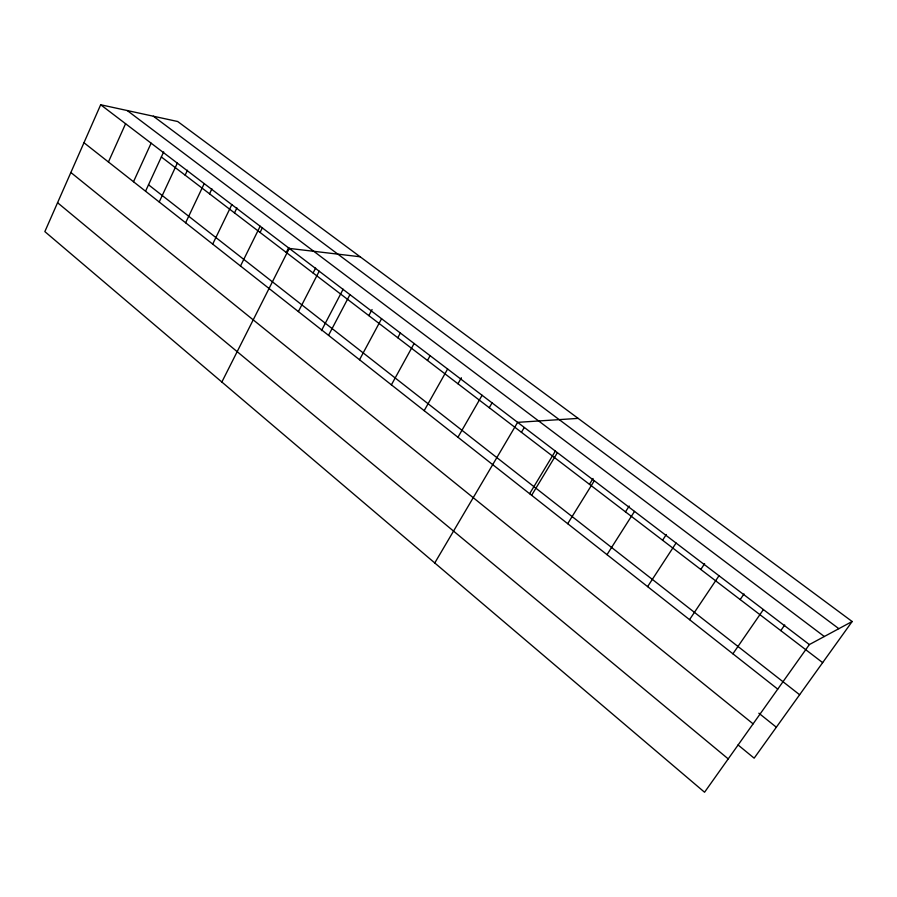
<?xml version="1.0" encoding="UTF-8"?>
<svg xmlns="http://www.w3.org/2000/svg" width="897" height="897" viewBox="0 0 897 897"><rect width="100%" height="100%" fill="white"/><g stroke="black" fill="none" stroke-linecap="round" stroke-linejoin="round"><path stroke-width="1.35" d="M100.677 104.758L44.85 231.605L704.56 792.242L809.363 644.573L852.15 621.509L177.684 121.51L100.677 104.758L809.363 644.573M108.425 161.987L125.58 123.73M133.507 181.743L151.122 143.184M145.684 190.915L163.68 151.896M159.229 201.993L177.326 163.142M185.152 175.162L187.462 170.239M185.623 222.781L204.213 183.627M209.539 193.808L211.905 188.841M212.701 244.107L231.818 204.651M234.498 212.892L236.92 207.902M240.497 266.005L260.164 226.235M260.063 232.446L262.473 227.58M286.255 252.472L288.722 247.572M221.851 382.021L289.271 248.413L360.134 256.766M313.098 272.991L315.632 268.057M298.387 311.584L319.197 271.197M321.429 330.657L343.136 289.226M328.526 335.332L349.953 294.631M368.835 315.609L372.064 309.555M359.518 359.742L381.573 318.727M397.775 337.743L400.432 332.865M391.395 384.835L414.122 343.506M427.477 360.459L430.123 355.694M424.18 410.669L447.614 369.026M457.963 383.77L461.361 377.772M457.941 437.254L482.093 395.285M489.269 407.698L492.061 402.876M434.765 562.957L517.625 422.352L578.139 418.383M521.415 432.287L524.207 427.577M529.622 493.709L555.355 451.09M531.585 495.368L557.329 452.806M589.464 484.313L593.052 478.516M567.7 523.691L594.307 480.758M625.489 511.862L629.189 506.02M607.011 554.649L634.515 511.391M662.58 540.229L666.292 534.522M647.6 586.627L676.058 543.033M700.804 569.449L704.627 563.697M689.546 619.648L719.002 575.739M740.182 599.566L744.017 593.926M732.905 653.801L763.403 609.568M780.782 630.613L784.74 624.94M852.15 621.509L754.153 758.167L738.052 744.947M153.365 116.218L838.852 628.685M127.217 110.533L824.321 636.511M161.337 156.953L822.661 662.636M148.51 184.771L799.631 694.749M83.97 142.724L777.744 689.12M758.862 713.205L776.342 727.22M70.863 172.493L753.099 723.845M57.565 202.711L728.229 758.896"/></g></svg>
